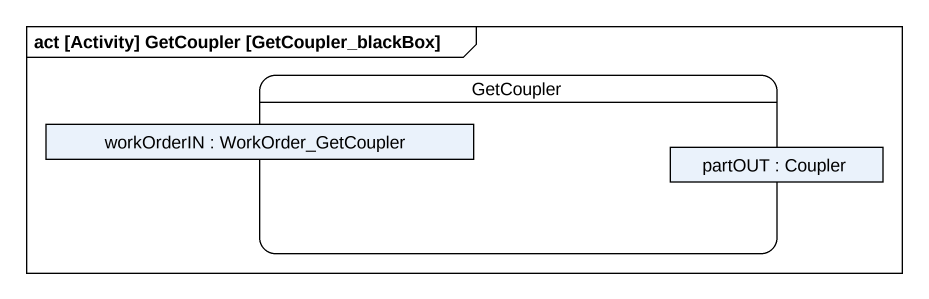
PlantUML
@startuml
mainframe act [Activity] GetCoupler [GetCoupler_blackBox]
hide empty description
state GetCoupler {
  state "workOrderIN : WorkOrder_GetCoupler" as workOrderIN <<object>>
  state "partOUT : Coupler" as partOUT <<object>>
}
@enduml
